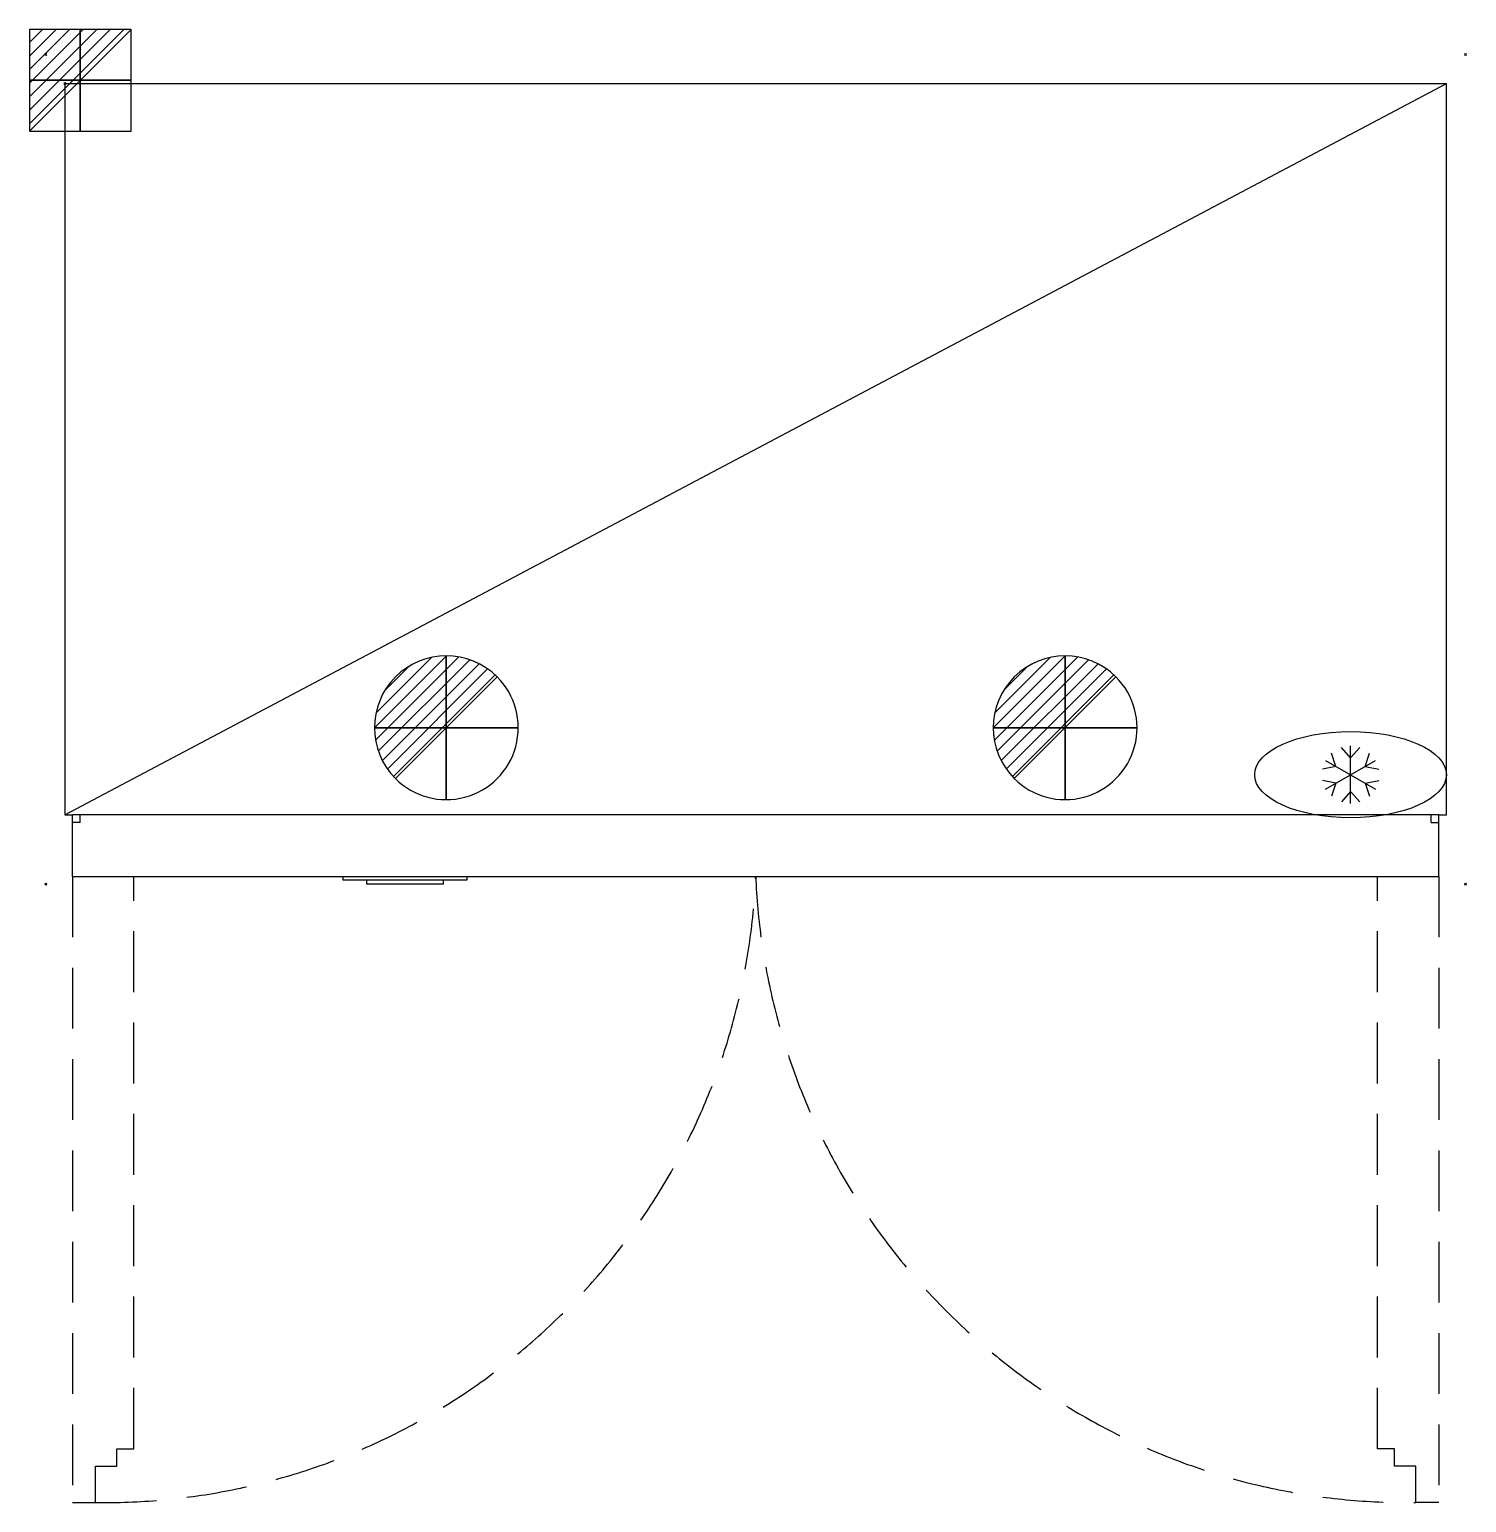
# Model space of a CAD drawing. Header units: millimetres. Extents: x -37 to 1462, y -1480 to 56.
import ezdxf

# ---------------------------------------------------------------- set-up
doc = ezdxf.new("R2010")
doc.units = ezdxf.units.MM
doc.header["$PDMODE"] = 3
doc.linetypes.add('NASCOSTA', pattern=[9.525, 6.35, -3.175])
for name, color, linetype in [('IQ_200_2D', 1, 'Continuous'), ('IQ_204_2D', 7, 'Continuous'), ('IQ_CON_DRAIN_INT', 7, 'Continuous'), ('IQ_CON_ELECTRICITY_INT', 7, 'Continuous'), ('IQ_INS_3D', 3, 'Continuous')]:
    doc.layers.add(name, color=color, linetype=linetype)

# ---------------------------------------------------------------- blocks, each defined once
blk = doc.blocks.new('Refrigerator')
at = {"layer": 'IQ_204_2D'}
for p, q in [((-120, 131.5), (-129.6, 142.4)), ((-120, 84), (-120, 144)), ((-120, 131.5), (-110.4, 142.4)), ((-146, 99), (-94, 129)), ((-146, 129), (-94, 99)), ((-135.2, 122.7), (-139.8, 136.5)), ((-104.8, 122.7), (-100.2, 136.5)), ((-135.2, 122.7), (-149.4, 119.9)), ((-135.2, 105.2), (-149.4, 108.1)), ((-104.8, 122.7), (-90.6, 119.9)), ((-104.8, 105.2), (-90.6, 108.1)), ((-135.2, 105.2), (-139.8, 91.5)), ((-120, 96.5), (-129.6, 85.6)), ((-120, 96.5), (-110.4, 85.6)), ((-104.8, 105.2), (-100.2, 91.5))]:
    blk.add_line(p, q, dxfattribs=at)
blk.add_ellipse((-120, 114), major_axis=(-100, 0), ratio=0.45, dxfattribs=at)
blk = doc.blocks.new('*X3')
at = {"color": 0}
for p, q in [((286.774344, 2204.447934), (296.618251, 2214.291842)), ((286.774344, 2205.862148), (295.204037, 2214.291842)), ((286.774344, 2207.276361), (293.789824, 2214.291842)), ((286.774344, 2208.690575), (292.37561, 2214.291842)), ((286.774344, 2210.104788), (290.961397, 2214.291842)), ((286.774344, 2211.519002), (289.547183, 2214.291842)), ((286.774344, 2212.933216), (288.13297, 2214.291842))]:
    blk.add_line(p, q, dxfattribs=at)
blk = doc.blocks.new('ELECTRICITY')
for p, q in [((2.121, 2.121), (-2.121, 2.121)), ((-2.121, 2.121), (-2.121, -2.121)), ((-2.121, -2.121), (2.121, 2.121)), ((2.121, -2.121), (2.121, 2.121)), ((-2.121, -2.121), (2.121, -2.121))]:
    blk.add_line(p, q)
at = {"extrusion": (-1, 0, 0)}
for p, q in [((0, -2.121, 2.121), (0, 2.121, 2.121)), ((0, 2.121, -2.121), (0, -2.121, -2.121)), ((0, 2.121, 2.121), (0, 2.121, -2.121)), ((0, 2.121, -2.121), (0, -2.121, 2.121)), ((0, -2.121, -2.121), (0, -2.121, 2.121))]:
    blk.add_line(p, q, dxfattribs=at)
at = {"extrusion": (0, -1, 0)}
for p, q in [((2.121, 0, 2.121), (-2.121, 0, 2.121)), ((-2.121, 0, -2.121), (2.121, 0, -2.121)), ((-2.121, 0, 2.121), (-2.121, 0, -2.121)), ((-2.121, 0, -2.121), (2.121, 0, 2.121)), ((2.121, 0, -2.121), (2.121, 0, 2.121))]:
    blk.add_line(p, q, dxfattribs=at)
at = {"xscale": 0.4000000000000909, "yscale": 0.4000000000000909, "zscale": 0.4000000000000909}
blk.add_blockref('*X3', (-116.831, -883.595), dxfattribs=at)
at = {"extrusion": (-1, 0, 0), "xscale": 0.3999999999999773, "yscale": 0.3999999999999773, "zscale": 0.3999999999999773}
blk.add_blockref('*X3', (-116.831, -883.595), dxfattribs=at)
at = {"extrusion": (0, -1, 0), "xscale": 0.4000000000000909, "yscale": 0.4000000000000909, "zscale": 0.4000000000000909}
blk.add_blockref('*X3', (-116.831, -883.595), dxfattribs=at)
blk = doc.blocks.new('*X4')
at = {"color": 0}
for p, q in [((313.99, 2209.04), (321.51, 2216.55)), ((314.11, 2207.74), (322.8, 2216.44)), ((314.16, 2210.62), (319.93, 2216.39)), ((314.4, 2206.62), (323.93, 2216.15)), ((314.82, 2205.62), (324.92, 2215.72)), ((315.1, 2212.98), (317.57, 2215.44)), ((315.35, 2204.74), (325.8, 2215.19)), ((315.99, 2203.96), (326.58, 2214.56))]:
    blk.add_line(p, q, dxfattribs=at)
blk = doc.blocks.new('DRAIN')
blk.add_line((-2.121, -2.121), (2.121, 2.121))
at = {"extrusion": (-1, 0, 0)}
blk.add_line((0, 2.121, -2.121), (0, -2.121, 2.121), dxfattribs=at)
at = {"extrusion": (0, -1, 0)}
blk.add_line((-2.121, 0, -2.121), (2.121, 0, 2.121), dxfattribs=at)
at = {"extrusion": (-1, 0, 0)}
for start, end in [(45, 225), (225, 45)]:
    blk.add_arc((0, 0), 3, start, end, dxfattribs=at)
for start, end in [(45, 225), (225, 45)]:
    blk.add_arc((0, 0), 3, start, end)
at = {"extrusion": (0, -1, 0)}
for start, end in [(45, 225), (225, 45)]:
    blk.add_arc((0, 0), 3, start, end, dxfattribs=at)
at = {"xscale": 0.4000000000000909, "yscale": 0.4000000000000909, "zscale": 0.4000000000000909}
blk.add_blockref('*X4', (-128.597, -883.621), dxfattribs=at)
at = {"extrusion": (-1, 0, 0), "xscale": 0.3999999999999773, "yscale": 0.3999999999999773, "zscale": 0.3999999999999773}
blk.add_blockref('*X4', (-128.597, -883.621), dxfattribs=at)
at = {"extrusion": (0, -1, 0), "xscale": 0.4000000000000909, "yscale": 0.4000000000000909, "zscale": 0.4000000000000909}
blk.add_blockref('*X4', (-128.597, -883.621), dxfattribs=at)

msp = doc.modelspace()

# ---------------------------------------------------------------- linework, layer by layer
for p, q in [((397.7, -672, 100), (397.7, -672, -3.6)), ((1043.2, -672, 100), (1043.2, -672, -3.6))]:
    msp.add_line(p, q)
at = {"layer": 'IQ_200_2D'}
for p, q in [((0, 0), (1441, 0)), ((0, 0), (0, -763)), ((1441, -763), (1441, 0)), ((0, -763), (8, -763)), ((8, -827), (8, -763)), ((1433, -827), (1433, -763)), ((1433, -763), (1441, -763)), ((8, -827), (290.2, -827)), ((290.2, -831), (290.2, -827)), ((419.2, -827), (1433, -827)), ((419.2, -827), (419.2, -831)), ((315, -831), (290.2, -831)), ((315, -835), (315, -831)), ((395, -835), (315, -835)), ((395, -835), (395, -831)), ((419.2, -831), (395, -831))]:
    msp.add_line(p, q, dxfattribs=at)
at = {"layer": 'IQ_204_2D'}
for p, q in [((0, -763), (1441, 0)), ((1433, -763), (8, -763)), ((16, -771), (16, -763)), ((1425, -771), (1425, -763)), ((16, -771), (8, -771)), ((1425, -771), (1433, -771)), ((290.2, -827), (419.2, -827)), ((395, -831), (315, -831))]:
    msp.add_line(p, q, dxfattribs=at)
at = {"layer": 'IQ_204_2D', "linetype": 'NASCOSTA', "ltscale": 10}
for p, q in [((8, -827), (8, -1480)), ((72, -1424), (72, -827)), ((1369, -1424), (1369, -827)), ((1433, -827), (1433, -1480)), ((54, -1442), (54, -1424)), ((54, -1424), (72, -1424)), ((1387, -1424), (1369, -1424)), ((1387, -1442), (1387, -1424)), ((32, -1480), (32, -1442)), ((32, -1442), (54, -1442)), ((1409, -1442), (1387, -1442)), ((1409, -1480), (1409, -1442)), ((8, -1480), (32, -1480)), ((1433, -1480), (1409, -1480))]:
    msp.add_line(p, q, dxfattribs=at)
for centre, start, end in [((39.7, -798.7), 269.3527, 357.6156), ((1401.3, -798.7), 182.3844, 270.6473)]:
    msp.add_arc(centre, 681.4, start, end, dxfattribs=at)
at = {"layer": 'IQ_INS_3D'}
for p in [(-20, 30), (1461, 30), (0, 0), (-20, -835), (1461, -835)]:
    msp.add_point(p, dxfattribs=at)

# ---------------------------------------------------------------- block references
at = {"layer": 'IQ_204_2D'}
msp.add_blockref('Refrigerator', (1461, -835), dxfattribs=at)
at = {"layer": 'IQ_CON_DRAIN_INT', "xscale": 25, "yscale": 25, "zscale": 25}
for p in [(397.8, -672), (1043.3, -672)]:
    msp.add_blockref('DRAIN', p, dxfattribs=at)
at = {"layer": 'IQ_CON_ELECTRICITY_INT', "xscale": 25, "yscale": 25, "zscale": 25}
msp.add_blockref('ELECTRICITY', (16, 3.2), dxfattribs=at)

doc.saveas('drawing.dxf')
